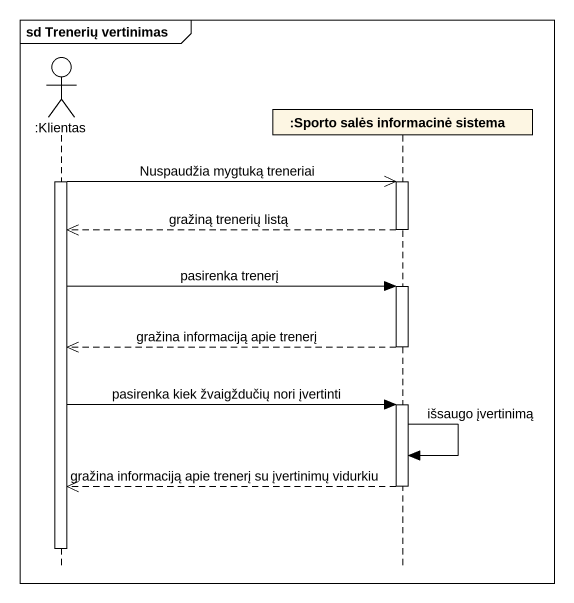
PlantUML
@startuml
mainframe sd Trenerių vertinimas
hide footbox
actor ":Klientas" as Klientas
participant ":Sporto salės informacinė sistema" as Sporto_salės_informacinė

activate Klientas
Klientas ->> Sporto_salės_informacinė : Nuspaudžia mygtuką treneriai
activate Sporto_salės_informacinė
Sporto_salės_informacinė -->> Klientas : gražiną trenerių listą
deactivate Sporto_salės_informacinė
Klientas -> Sporto_salės_informacinė : pasirenka trenerį
activate Sporto_salės_informacinė
Sporto_salės_informacinė -->> Klientas : gražina informaciją apie trenerį
deactivate Sporto_salės_informacinė
Klientas -> Sporto_salės_informacinė : pasirenka kiek žvaigždučių nori įvertinti
activate Sporto_salės_informacinė
Sporto_salės_informacinė -> Sporto_salės_informacinė : išsaugo įvertinimą
Sporto_salės_informacinė -->> Klientas : gražina informaciją apie trenerį su įvertinimų vidurkiu
deactivate Sporto_salės_informacinė
deactivate Klientas
@enduml
